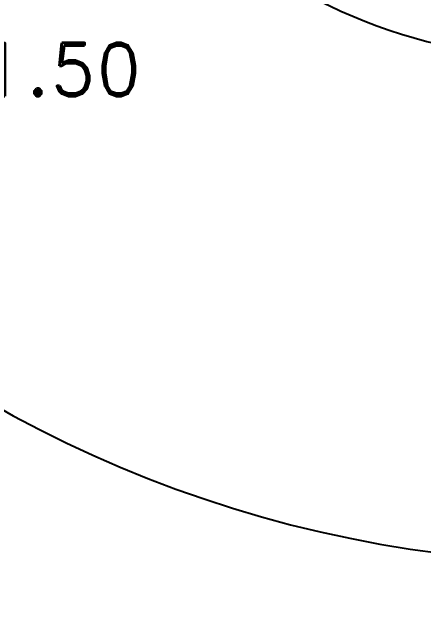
# Model space of a CAD drawing. Header units: millimetres. Extents: x 1590 to 1932, y -48 to 167.
# Drawn here: x 1630.59 to 1634.45, y -17.83 to -12.25 of the extents above; entities that cross this region are included whole.
import ezdxf

# ---------------------------------------------------------------- set-up
doc = ezdxf.new("R2010")
doc.units = ezdxf.units.MM
doc.header["$LTSCALE"] = 0.1
doc.header["$MEASUREMENT"] = 0
doc.header["$PDMODE"] = 35
doc.header["$PDSIZE"] = 0.75
doc.layers.get('0').update_dxf_attribs({"linetype": 'CONTINUOUS'})
doc.layers.get('DEFPOINTS').update_dxf_attribs({"linetype": 'CONTINUOUS'})
doc.layers.add('CALLES', color=3, linetype='CONTINUOUS')
doc.layers.add('PARED', color=4, linetype='CONTINUOUS')
doc.styles.add('ROMAND', font='romand.shx')
doc.dimstyles.new('URBA', dxfattribs={"dimtxt": 20, "dimasz": 0.5, "dimexe": 1.25, "dimexo": 0.63, "dimgap": 0.63, "dimtad": 0, "dimtih": 1, "dimtoh": 1, "dimzin": 1, "dimdsep": 46, "dimtxsty": 'ROMAND', "dimcen": 2.5, "dimclrd": 1, "dimclre": 1, "dimclrt": 3, "dimadec": 0, "dimazin": 0, "dimtfac": 1, "dimtmove": 0, "dimatfit": 3, "dimfxl": 1, "dimtvp": 1, "dimtolj": 1, "dimtzin": 1, "dimarcsym": 0})

# ---------------------------------------------------------------- blocks, each defined once
blk = doc.blocks.new('UTP1$0$DIMBLOCK')
at = {"color": 4}
blk.add_line((-5.25, -5.25), (5.25, 5.25), dxfattribs=at)
at = {"color": 1}
blk.add_line((-7.5, 0), (10.5, 0), dxfattribs=at)
blk = doc.blocks.new('*D161')
at = {"layer": 'CALLES', "color": 1, "linetype": 'Continuous', "transparency": 16777216}
for p, q in [((1625.9187, -15.2959), (1625.1025, -16.128)), ((1625.9387, -15.2959), (1625.9187, -15.2959))]:
    blk.add_line(p, q, dxfattribs=at)
at = {"layer": 'DEFPOINTS', "color": 0, "linetype": 'Continuous', "transparency": 16777216}
for p in [(1635.5927, -5.4342), (1625.0885, -16.1422)]:
    blk.add_point(p, dxfattribs=at)
at = {"layer": 'CALLES', "color": 1, "linetype": 'Continuous', "transparency": 16777216, "xscale": 0.02, "yscale": 0.02, "zscale": 0.02, "rotation": 225.5505925498362}
blk.add_blockref('UTP1$0$DIMBLOCK', (1625.0885, -16.1422), dxfattribs=at)
at = {"layer": 'CALLES', "color": 3, "linetype": 'Continuous', "transparency": 16777216, "insert": (1627.1968, -15.2959), "char_height": 0.5, "attachment_point": 5, "style": 'ROMAND'}
blk.add_mtext('\\A1;R15.00', dxfattribs=at)
blk = doc.blocks.new('*D162')
at = {"layer": 'CALLES', "color": 1, "linetype": 'Continuous', "transparency": 16777216}
for p, q in [((1629.3376, -12.7919), (1628.0308, -14.1214)), ((1629.3576, -12.7919), (1629.3376, -12.7919))]:
    blk.add_line(p, q, dxfattribs=at)
at = {"layer": 'DEFPOINTS', "color": 0, "linetype": 'Continuous', "transparency": 16777216}
for p in [(1636.0781, -5.9342), (1628.0168, -14.1357)]:
    blk.add_point(p, dxfattribs=at)
at = {"layer": 'CALLES', "color": 1, "linetype": 'Continuous', "transparency": 16777216, "xscale": 0.02, "yscale": 0.02, "zscale": 0.02, "rotation": 225.4935679042903}
blk.add_blockref('UTP1$0$DIMBLOCK', (1628.0168, -14.1357), dxfattribs=at)
at = {"layer": 'CALLES', "color": 3, "linetype": 'Continuous', "transparency": 16777216, "insert": (1630.6157, -12.7919), "char_height": 0.5, "attachment_point": 5, "style": 'ROMAND'}
blk.add_mtext('\\A1;R11.50', dxfattribs=at)

msp = doc.modelspace()

# ---------------------------------------------------------------- linework, layer by layer
at = {"layer": 'CALLES', "color": 4, "linetype": 'Continuous'}
for centre, radius, start in [((1635.5927, -5.4342), 15, 180), ((1636.0781, -5.9342), 11.5, 180.055)]:
    msp.add_arc(centre, radius, start, 270, dxfattribs=at)
at = {"layer": 'PARED', "color": 3}
msp.add_arc((1635.7358, -7.6842), 5, 180, 270, dxfattribs=at)

# ---------------------------------------------------------------- dimensions: what is measured, and where the dimension line sits
at = {"layer": 'CALLES', "color": 8, "linetype": 'Continuous'}
for center, mpoint, picture, middle in [((1635.5927, -5.4342), (1625.0885, -16.1422), '*D161', (1627.1968, -15.2959)), ((1636.0781, -5.9342), (1628.0168, -14.1357), '*D162', (1630.6157, -12.7919))]:
    dim = msp.add_radius_dim(center=center, mpoint=mpoint, dimstyle='URBA', override={"dimtxt": 0.5, "dimasz": 0.02, "dimexe": 0.18, "dimexo": 0.0625, "dimgap": 0.02, "dimzin": 0, "dimblk1": 'UTP1$0$DIMBLOCK', "dimblk2": 'UTP1$0$DIMBLOCK', "dimsah": 1, "dimcen": 0.09, "dimtdec": 4, "dimtofl": 0, "dimtvp": 0, "dimtzin": 0}, dxfattribs=at)
    dim.commit()
    dim.dimension.update_dxf_attribs({"geometry": picture, "text_midpoint": middle, "dimtype": 164})

doc.saveas('drawing.dxf')
